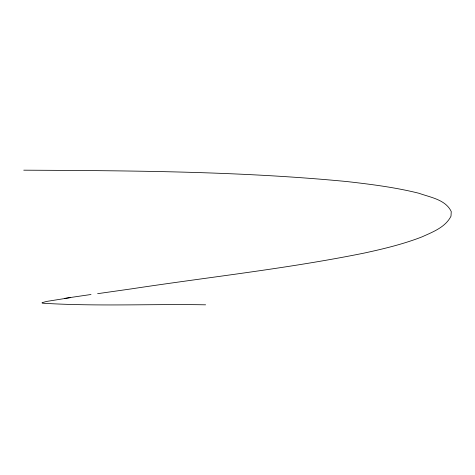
<?xml version="1.0" encoding="UTF-8"?>
<svg xmlns="http://www.w3.org/2000/svg" width="475" height="475" viewBox="0 0 475 475"><rect width="100%" height="100%" fill="white"/><g stroke="black" fill="none" stroke-linecap="round" stroke-linejoin="round"><path stroke-width="0.71" d="M70.288 297.653L46.562 301.441L42.061 302.694L42.245 303.181C96.556 306.565 151.21 303.858 205.627 304.819M97.624 293.675L131.545 288.853C208.988 277.073 287.048 268.672 363.892 253.139C383.491 248.9 403.091 244.197 421.83 236.942C432.582 232.079 445.348 227.371 450.995 216.19L451.25 211.565C445.562 199.536 430.338 197.386 419.063 193.301C395.366 187.358 371.094 184.318 346.863 181.551C239.507 171.22 131.51 170.715 23.75 170.181M64.481 298.407A178.101 1.621 -7.6 0 1 91.01 294.506"/></g></svg>
